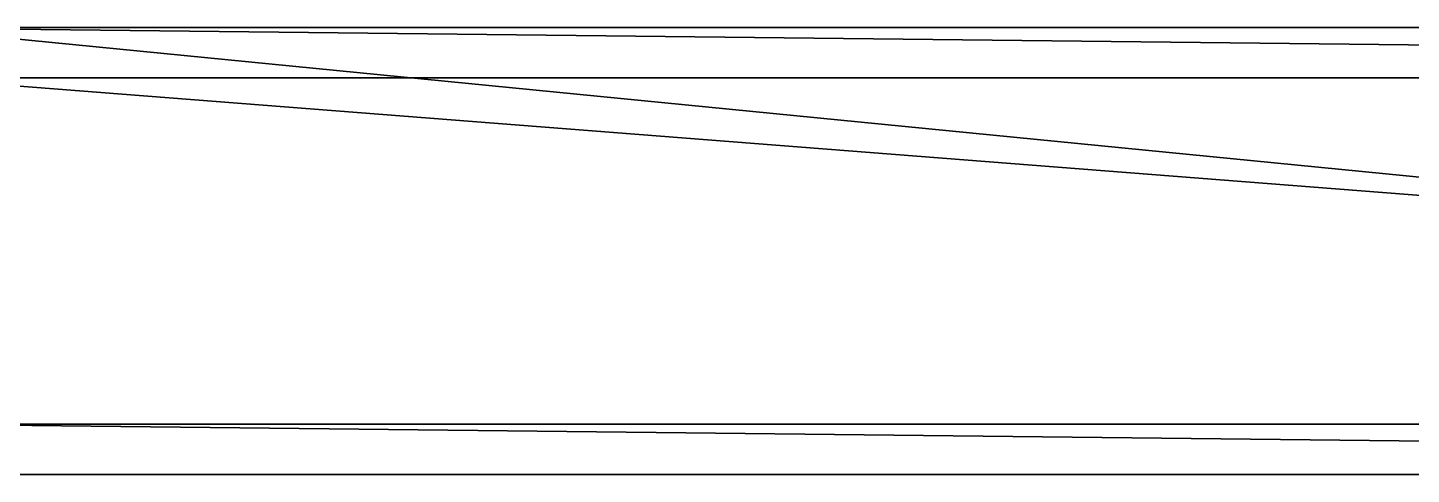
# Model space of a CAD drawing. Header units: millimetres. Extents: x -39 to 73, y -304 to 0.
# Drawn here: x -25.29 to -16.6, y -168.09 to -165.28 of the extents above; entities that cross this region are included whole.
import ezdxf

# ---------------------------------------------------------------- set-up
doc = ezdxf.new("R2010")
doc.units = ezdxf.units.MM
doc.layers.add('CUBE_026_1', color=7, linetype='Continuous')

msp = doc.modelspace()

# ---------------------------------------------------------------- meshes
at = {"layer": 'CUBE_026_1'}
mesh = msp.add_polyface(dxfattribs=at)
corners = [(1.8797, -165.598, 7.9553), (-26.328, -165.2818, 5.8838), (-26.0126, -165.5981, 5.907), (2.1951, -165.2818, 7.9784), (-26.328, -165.2818, 5.8838), (1.8797, -165.598, 7.9553), (2.1951, -165.2818, 7.9784), (-26.0944, -165.2818, 2.7024), (-26.328, -165.2818, 5.8838), (2.4288, -165.2818, 4.797), (2.1951, -165.2818, 7.9784), (2.4288, -168.0918, 4.797), (2.4288, -165.2818, 4.797), (2.1951, -168.0918, 7.9784), (2.1951, -165.2818, 7.9784), (1.8797, -165.598, 7.9553), (2.1951, -168.0918, 7.9784), (1.8797, -167.7755, 7.9553), (1.8797, -165.598, 7.9553), (-26.0126, -165.5981, 5.907), (1.8797, -167.7755, 7.9553), (-26.0126, -167.7755, 5.907), (-26.0126, -165.5981, 5.907), (-26.328, -168.0918, 5.8838), (-26.0126, -167.7755, 5.907), (-26.328, -165.2818, 5.8838), (-26.0944, -165.2818, 2.7024), (-26.328, -168.0918, 5.8838), (-26.328, -165.2818, 5.8838), (-26.0944, -168.0918, 2.7024), (2.4288, -168.0918, 4.797), (-26.0944, -168.0918, 2.7024), (-26.0944, -165.2818, 2.7024), (2.1951, -168.0918, 7.9784), (-26.0944, -168.0918, 2.7024), (2.4288, -168.0918, 4.797), (-26.328, -168.0918, 5.8838), (2.1951, -168.0918, 7.9784), (-26.0126, -167.7755, 5.907), (-26.328, -168.0918, 5.8838), (2.1951, -168.0918, 7.9784), (1.8797, -167.7755, 7.9553), (-26.0126, -167.7755, 5.907), (2.4288, -165.2818, 4.797)]
mesh.append_faces([[corners[k] for k in face] for face in [(0, 1, 2), (3, 4, 5), (6, 7, 8), (6, 9, 7), (10, 11, 12), (10, 13, 11), (14, 15, 16), (16, 15, 17), (18, 19, 20), (20, 19, 21), (22, 23, 24), (22, 25, 23), (26, 27, 28), (26, 29, 27), (30, 31, 32), (33, 34, 35), (33, 36, 34), (37, 38, 39), (40, 41, 42), (30, 32, 43)]])

doc.saveas('drawing.dxf')
